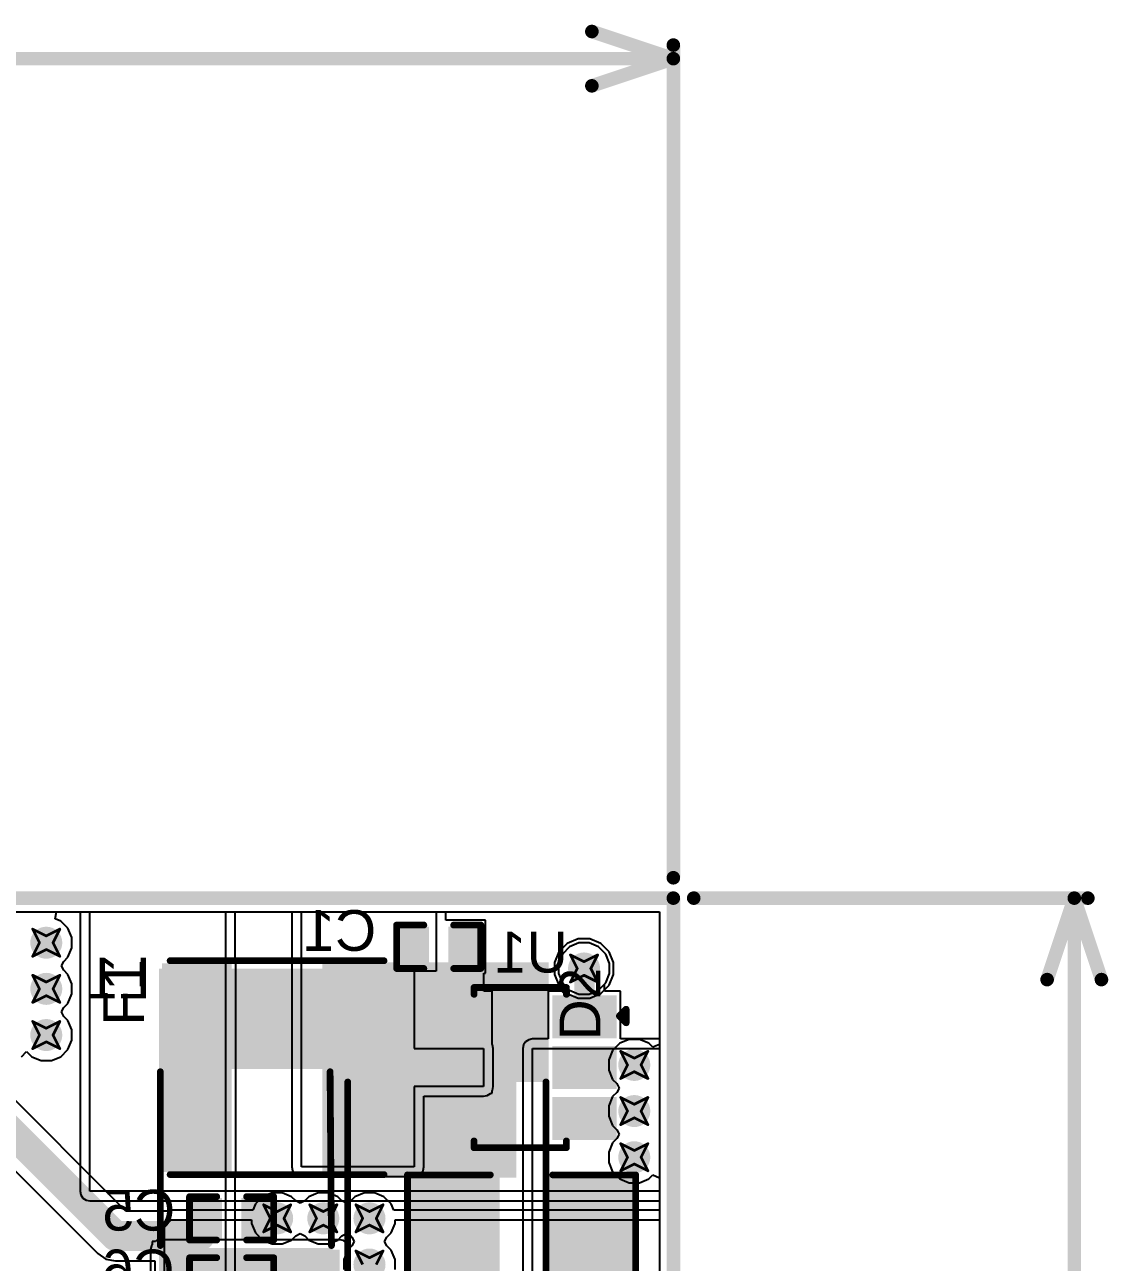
# Model space of a CAD drawing. Header units: inches. Extents: x -6 to 430, y 0 to 90.
# Drawn here: x 32.87 to 53.13, y 43.19 to 66.34 of the extents above; entities that cross this region are included whole.
import ezdxf

# ---------------------------------------------------------------- set-up
doc = ezdxf.new("R2010")
doc.units = ezdxf.units.IN
for name, color, linetype in [('Board_Outline', 56, 'Continuous'), ('Bottom Layer', 5, 'Continuous'), ('Bottom Overlay', 54, 'Continuous'), ('Bottom Paste', 16, 'Continuous'), ('Bottom Solder', 6, 'Continuous'), ('Drill Drawing', 1, 'Continuous'), ('Layer 1', 16, 'Continuous'), ('Layer 2', 76, 'Continuous'), ('Mechanical 1', 6, 'Continuous'), ('Top Layer', 1, 'Continuous'), ('Top Overlay', 2, 'Continuous'), ('Top Paste', 8, 'Continuous'), ('Top Solder', 216, 'Continuous'), ('Via Holes', 16, 'Continuous')]:
    doc.layers.add(name, color=color, linetype=linetype)
doc.styles.add('Arial', font='', dxfattribs={"height": 0.2})
doc.styles.get('Arial').set_extended_font_data('Arial')

msp = doc.modelspace()

# ---------------------------------------------------------------- hatches: boundary and pattern name
at = {"layer": 'Bottom Layer'}
h = msp.add_hatch(color=5, dxfattribs=at)
edge = h.paths.add_edge_path()
edge.add_arc((33.271, 49.166), 0.3, 0, 360)
for points in [[(40.37, 49.408), (40.37, 48.773), (39.913, 48.773), (39.913, 49.408)], [(41.31, 49.408), (41.31, 48.773), (40.853, 48.773), (40.853, 49.408)], [(36.637, 44.979), (35.537, 44.979), (35.537, 48.679), (36.637, 48.679)], [(39.637, 44.979), (38.537, 44.979), (38.537, 48.679), (39.637, 48.679)], [(41.435, 47.479), (40.435, 47.479), (40.435, 48.079), (41.435, 48.079)], [(43.835, 47.479), (42.835, 47.479), (42.835, 48.079), (43.835, 48.079)], [(41.435, 46.529), (40.435, 46.529), (40.435, 47.129), (41.435, 47.129)], [(43.835, 46.529), (42.835, 46.529), (42.835, 47.129), (43.835, 47.129)], [(41.435, 45.579), (40.435, 45.579), (40.435, 46.179), (41.435, 46.179)], [(43.835, 45.579), (42.835, 45.579), (42.835, 46.179), (43.835, 46.179)], [(40.129, 44.721), (41.653, 44.721), (41.653, 41.927), (40.129, 41.927)], [(42.669, 44.721), (44.193, 44.721), (44.193, 41.927), (42.669, 41.927)], [(36.039, 43.693), (36.039, 44.328), (36.497, 44.328), (36.497, 43.693)], [(36.979, 43.693), (36.979, 44.328), (37.436, 44.328), (37.436, 43.693)]]:
    msp.add_hatch(color=5, dxfattribs=at).paths.add_polyline_path(points)
h = msp.add_hatch(color=5, dxfattribs=at)
edge = h.paths.add_edge_path()
edge.add_arc((43.329, 48.684), 0.3, 0, 360)
h = msp.add_hatch(color=5, dxfattribs=at)
edge = h.paths.add_edge_path()
edge.add_arc((33.271, 48.303), 0.3, 0, 360)
h = msp.add_hatch(color=5, dxfattribs=at)
edge = h.paths.add_edge_path()
edge.add_arc((33.271, 47.439), 0.3, 0, 360)
h = msp.add_hatch(color=5, dxfattribs=at)
edge = h.paths.add_edge_path()
edge.add_arc((44.269, 46.88), 0.3, 0, 360)
h = msp.add_hatch(color=5, dxfattribs=at)
edge = h.paths.add_edge_path()
edge.add_arc((44.269, 46.017), 0.3, 0, 360)
h = msp.add_hatch(color=5, dxfattribs=at)
edge = h.paths.add_edge_path()
edge.add_arc((44.269, 45.153), 0.3, 0, 360)
h = msp.add_hatch(color=5, dxfattribs=at)
edge = h.paths.add_edge_path()
edge.add_arc((37.589, 44.01), 0.3, 0, 360)
h = msp.add_hatch(color=5, dxfattribs=at)
edge = h.paths.add_edge_path()
edge.add_arc((38.452, 44.01), 0.3, 0, 360)
h = msp.add_hatch(color=5, dxfattribs=at)
edge = h.paths.add_edge_path()
edge.add_arc((39.316, 44.01), 0.3, 0, 360)
h = msp.add_hatch(color=5, dxfattribs=at)
edge = h.paths.add_edge_path()
edge.add_arc((39.316, 43.146), 0.3, 0, 360)
at = {"layer": 'Bottom Paste'}
for points in [[(40.37, 49.408), (40.37, 48.773), (39.913, 48.773), (39.913, 49.408)], [(41.31, 49.408), (41.31, 48.773), (40.853, 48.773), (40.853, 49.408)], [(36.637, 44.979), (35.537, 44.979), (35.537, 48.679), (36.637, 48.679)], [(39.637, 44.979), (38.537, 44.979), (38.537, 48.679), (39.637, 48.679)], [(41.435, 47.479), (40.435, 47.479), (40.435, 48.079), (41.435, 48.079)], [(43.835, 47.479), (42.835, 47.479), (42.835, 48.079), (43.835, 48.079)], [(41.435, 46.529), (40.435, 46.529), (40.435, 47.129), (41.435, 47.129)], [(43.835, 46.529), (42.835, 46.529), (42.835, 47.129), (43.835, 47.129)], [(41.435, 45.579), (40.435, 45.579), (40.435, 46.179), (41.435, 46.179)], [(43.835, 45.579), (42.835, 45.579), (42.835, 46.179), (43.835, 46.179)], [(40.129, 44.721), (41.653, 44.721), (41.653, 41.927), (40.129, 41.927)], [(42.669, 44.721), (44.193, 44.721), (44.193, 41.927), (42.669, 41.927)], [(36.039, 43.693), (36.039, 44.328), (36.497, 44.328), (36.497, 43.693)], [(36.979, 43.693), (36.979, 44.328), (37.436, 44.328), (37.436, 43.693)]]:
    msp.add_hatch(color=16, dxfattribs=at).paths.add_polyline_path(points)
at = {"layer": 'Bottom Solder'}
for points in [[(40.43, 49.468), (40.43, 48.713), (39.853, 48.713), (39.853, 49.468)], [(41.37, 49.468), (41.37, 48.713), (40.793, 48.713), (40.793, 49.468)], [(36.739, 44.878), (35.436, 44.878), (35.436, 48.781), (36.739, 48.781)], [(39.739, 44.878), (38.436, 44.878), (38.436, 48.781), (39.739, 48.781)], [(41.537, 47.378), (40.334, 47.378), (40.334, 48.181), (41.537, 48.181)], [(43.937, 47.378), (42.734, 47.378), (42.734, 48.181), (43.937, 48.181)], [(41.537, 46.428), (40.334, 46.428), (40.334, 47.231), (41.537, 47.231)], [(43.937, 46.428), (42.734, 46.428), (42.734, 47.231), (43.937, 47.231)], [(41.537, 45.478), (40.334, 45.478), (40.334, 46.281), (41.537, 46.281)], [(43.937, 45.478), (42.734, 45.478), (42.734, 46.281), (43.937, 46.281)], [(40.027, 44.823), (41.754, 44.823), (41.754, 41.826), (40.027, 41.826)], [(42.567, 44.823), (44.294, 44.823), (44.294, 41.826), (42.567, 41.826)], [(35.979, 43.633), (35.979, 44.388), (36.557, 44.388), (36.557, 43.633)], [(36.919, 43.633), (36.919, 44.388), (37.496, 44.388), (37.496, 43.633)], [(35.979, 42.49), (35.979, 43.245), (36.557, 43.245), (36.557, 42.49)], [(36.919, 42.49), (36.919, 43.245), (37.496, 43.245), (37.496, 42.49)]]:
    msp.add_hatch(color=6, dxfattribs=at).paths.add_polyline_path(points)
at = {"layer": 'Layer 1'}
h = msp.add_hatch(color=16, dxfattribs=at)
edge = h.paths.add_edge_path()
edge.add_arc((33.271, 49.166), 0.3, 0, 360)
h = msp.add_hatch(color=16, dxfattribs=at)
edge = h.paths.add_edge_path()
edge.add_arc((43.329, 48.684), 0.3, 0, 360)
h = msp.add_hatch(color=16, dxfattribs=at)
edge = h.paths.add_edge_path()
edge.add_arc((33.271, 48.303), 0.3, 0, 360)
h = msp.add_hatch(color=16, dxfattribs=at)
edge = h.paths.add_edge_path()
edge.add_arc((33.271, 47.439), 0.3, 0, 360)
h = msp.add_hatch(color=16, dxfattribs=at)
edge = h.paths.add_edge_path()
edge.add_arc((44.269, 46.88), 0.3, 0, 360)
h = msp.add_hatch(color=16, dxfattribs=at)
edge = h.paths.add_edge_path()
edge.add_arc((44.269, 46.017), 0.3, 0, 360)
h = msp.add_hatch(color=16, dxfattribs=at)
edge = h.paths.add_edge_path()
edge.add_arc((44.269, 45.153), 0.3, 0, 360)
h = msp.add_hatch(color=16, dxfattribs=at)
edge = h.paths.add_edge_path()
edge.add_arc((37.589, 44.01), 0.3, 0, 360)
h = msp.add_hatch(color=16, dxfattribs=at)
edge = h.paths.add_edge_path()
edge.add_arc((38.452, 44.01), 0.3, 0, 360)
h = msp.add_hatch(color=16, dxfattribs=at)
edge = h.paths.add_edge_path()
edge.add_arc((39.316, 44.01), 0.3, 0, 360)
h = msp.add_hatch(color=16, dxfattribs=at)
edge = h.paths.add_edge_path()
edge.add_arc((39.316, 43.146), 0.3, 0, 360)
at = {"layer": 'Layer 2'}
h = msp.add_hatch(color=76, dxfattribs=at)
edge = h.paths.add_edge_path()
edge.add_arc((33.271, 49.166), 0.3, 0, 360)
h = msp.add_hatch(color=76, dxfattribs=at)
edge = h.paths.add_edge_path()
edge.add_arc((43.329, 48.684), 0.3, 0, 360)
h = msp.add_hatch(color=76, dxfattribs=at)
edge = h.paths.add_edge_path()
edge.add_arc((33.271, 48.303), 0.3, 0, 360)
h = msp.add_hatch(color=76, dxfattribs=at)
edge = h.paths.add_edge_path()
edge.add_arc((33.271, 47.439), 0.3, 0, 360)
h = msp.add_hatch(color=76, dxfattribs=at)
edge = h.paths.add_edge_path()
edge.add_arc((44.269, 46.88), 0.3, 0, 360)
h = msp.add_hatch(color=76, dxfattribs=at)
edge = h.paths.add_edge_path()
edge.add_arc((44.269, 46.017), 0.3, 0, 360)
h = msp.add_hatch(color=76, dxfattribs=at)
edge = h.paths.add_edge_path()
edge.add_arc((44.269, 45.153), 0.3, 0, 360)
h = msp.add_hatch(color=76, dxfattribs=at)
edge = h.paths.add_edge_path()
edge.add_arc((37.589, 44.01), 0.3, 0, 360)
h = msp.add_hatch(color=76, dxfattribs=at)
edge = h.paths.add_edge_path()
edge.add_arc((38.452, 44.01), 0.3, 0, 360)
h = msp.add_hatch(color=76, dxfattribs=at)
edge = h.paths.add_edge_path()
edge.add_arc((39.316, 44.01), 0.3, 0, 360)
h = msp.add_hatch(color=76, dxfattribs=at)
edge = h.paths.add_edge_path()
edge.add_arc((39.316, 43.146), 0.3, 0, 360)
at = {"layer": 'Top Layer'}
h = msp.add_hatch(color=1, dxfattribs=at)
edge = h.paths.add_edge_path()
edge.add_arc((33.271, 49.166), 0.3, 0, 360)
h = msp.add_hatch(color=1, dxfattribs=at)
edge = h.paths.add_edge_path()
edge.add_arc((43.329, 48.684), 0.3, 0, 360)
for points in [[(38.58, 48.633), (38.58, 46.853), (35.43, 46.853), (35.43, 48.633)], [(41.964, 44.871), (39.564, 44.871), (39.564, 47.671), (41.964, 47.671)], [(35.404, 37.177), (38.757, 37.177), (38.757, 43.426), (35.404, 43.426)], [(38.58, 43.403), (38.58, 41.623), (35.43, 41.623), (35.43, 43.403)]]:
    msp.add_hatch(color=1, dxfattribs=at).paths.add_polyline_path(points)
h = msp.add_hatch(color=1, dxfattribs=at)
edge = h.paths.add_edge_path()
edge.add_arc((33.271, 48.303), 0.3, 0, 360)
h = msp.add_hatch(color=1, dxfattribs=at)
edge = h.paths.add_edge_path()
edge.add_arc((33.271, 47.439), 0.3, 0, 360)
h = msp.add_hatch(color=1, dxfattribs=at)
edge = h.paths.add_edge_path()
edge.add_arc((44.269, 46.88), 0.3, 0, 360)
h = msp.add_hatch(color=1, dxfattribs=at)
edge = h.paths.add_edge_path()
edge.add_arc((44.269, 46.017), 0.3, 0, 360)
h = msp.add_hatch(color=1, dxfattribs=at)
edge = h.paths.add_edge_path()
edge.add_arc((44.269, 45.153), 0.3, 0, 360)
h = msp.add_hatch(color=1, dxfattribs=at)
edge = h.paths.add_edge_path()
edge.add_arc((37.589, 44.01), 0.3, 0, 360)
h = msp.add_hatch(color=1, dxfattribs=at)
edge = h.paths.add_edge_path()
edge.add_arc((38.452, 44.01), 0.3, 0, 360)
h = msp.add_hatch(color=1, dxfattribs=at)
edge = h.paths.add_edge_path()
edge.add_arc((39.316, 44.01), 0.3, 0, 360)
h = msp.add_hatch(color=1, dxfattribs=at)
edge = h.paths.add_edge_path()
edge.add_arc((39.316, 43.146), 0.3, 0, 360)
at = {"layer": 'Top Overlay'}
for points in [[(39.519, 46.561), (39.519, 48.797), (38.859, 48.797), (38.859, 46.561)], [(42.415, 47.704), (42.415, 48.797), (39.418, 48.797), (39.418, 47.704)], [(42.669, 46.561), (42.669, 48.797), (42.008, 48.797), (42.008, 46.561)]]:
    msp.add_hatch(color=2, dxfattribs=at).paths.add_polyline_path(points)
at = {"layer": 'Top Paste'}
for points in [[(38.58, 48.633), (38.58, 46.853), (35.43, 46.853), (35.43, 48.633)], [(41.964, 44.871), (39.564, 44.871), (39.564, 47.671), (41.964, 47.671)], [(38.58, 43.403), (38.58, 41.623), (35.43, 41.623), (35.43, 43.403)]]:
    msp.add_hatch(color=8, dxfattribs=at).paths.add_polyline_path(points)
at = {"layer": 'Top Solder'}
for points in [[(38.63, 48.683), (38.63, 46.803), (35.38, 46.803), (35.38, 48.683)], [(42.065, 44.769), (39.462, 44.769), (39.462, 47.772), (42.065, 47.772)], [(38.63, 43.453), (38.63, 41.573), (35.38, 41.573), (35.38, 43.453)]]:
    msp.add_hatch(color=216, dxfattribs=at).paths.add_polyline_path(points)
at = {"layer": 'Via Holes'}
h = msp.add_hatch(color=7, dxfattribs=at)
edge = h.paths.add_edge_path()
edge.add_arc((33.271, 49.166), 0.15, 0, 360)
h = msp.add_hatch(color=7, dxfattribs=at)
edge = h.paths.add_edge_path()
edge.add_arc((43.329, 48.684), 0.15, 0, 360)
h = msp.add_hatch(color=7, dxfattribs=at)
edge = h.paths.add_edge_path()
edge.add_arc((33.271, 48.303), 0.15, 0, 360)
h = msp.add_hatch(color=7, dxfattribs=at)
edge = h.paths.add_edge_path()
edge.add_arc((33.271, 47.439), 0.15, 0, 360)
h = msp.add_hatch(color=7, dxfattribs=at)
edge = h.paths.add_edge_path()
edge.add_arc((44.269, 46.88), 0.15, 0, 360)
h = msp.add_hatch(color=7, dxfattribs=at)
edge = h.paths.add_edge_path()
edge.add_arc((44.269, 46.017), 0.15, 0, 360)
h = msp.add_hatch(color=7, dxfattribs=at)
edge = h.paths.add_edge_path()
edge.add_arc((44.269, 45.153), 0.15, 0, 360)
h = msp.add_hatch(color=7, dxfattribs=at)
edge = h.paths.add_edge_path()
edge.add_arc((37.589, 44.01), 0.15, 0, 360)
h = msp.add_hatch(color=7, dxfattribs=at)
edge = h.paths.add_edge_path()
edge.add_arc((38.452, 44.01), 0.15, 0, 360)
h = msp.add_hatch(color=7, dxfattribs=at)
edge = h.paths.add_edge_path()
edge.add_arc((39.316, 44.01), 0.15, 0, 360)
h = msp.add_hatch(color=7, dxfattribs=at)
edge = h.paths.add_edge_path()
edge.add_arc((39.316, 43.146), 0.15, 0, 360)

# ---------------------------------------------------------------- linework, layer by layer
at = {"layer": 'Board_Outline', "const_width": 0.254}
for points in [[(0, 50), (45, 50)], [(45, 0), (45, 50)]]:
    msp.add_lwpolyline(points, dxfattribs=at)
at = {"layer": 'Board_Outline', "const_width": 0.127}
msp.add_lwpolyline([(44.936, 50, 1), (45.063, 50, 1)], format="xyb", close=True, dxfattribs=at)
msp.add_lwpolyline([(44.936, 50, 1), (45.063, 50, 1)], format="xyb", close=True, dxfattribs=at)
at = {"layer": 'Bottom Layer'}
for p, q in [((31.975, 49.741), (36.624, 49.741)), ((36.624, 49.741), (36.624, 42.257)), ((36.805, 48.857), (36.805, 49.741)), ((36.805, 49.741), (37.865, 49.741)), ((37.865, 49.741), (37.865, 44.975)), ((38.046, 44.975), (38.046, 49.741)), ((38.046, 49.741), (40.561, 49.741)), ((40.561, 49.741), (40.561, 48.633)), ((40.742, 49.585), (40.742, 49.741)), ((40.742, 49.741), (44.741, 49.741)), ((41.488, 49.585), (40.742, 49.585)), ((41.488, 48.595), (41.488, 49.585)), ((44.741, 49.741), (44.741, 47.366)), ((43.059, 49.089), (42.924, 48.954)), ((43.234, 49.161), (43.059, 49.089)), ((43.424, 49.161), (43.234, 49.161)), ((43.6, 49.089), (43.424, 49.161)), ((43.734, 48.954), (43.6, 49.089)), ((36.815, 48.857), (36.805, 48.857)), ((36.815, 44.802), (36.815, 48.857)), ((42.924, 48.954), (42.851, 48.779)), ((43.807, 48.779), (43.734, 48.954)), ((40.561, 48.633), (40.154, 48.633)), ((40.154, 48.633), (40.154, 47.185)), ((42.851, 48.779), (42.851, 48.589)), ((43.807, 48.589), (43.807, 48.779)), ((41.457, 48.257), (41.457, 48.595)), ((41.457, 48.595), (41.488, 48.595)), ((42.851, 48.589), (42.924, 48.413)), ((42.924, 48.413), (42.953, 48.384)), ((42.953, 48.384), (42.943, 48.257)), ((43.711, 48.39), (43.734, 48.413)), ((43.711, 48.257), (43.711, 48.39)), ((43.734, 48.413), (43.807, 48.589)), ((41.613, 48.257), (41.457, 48.257)), ((41.613, 47.26), (41.613, 48.257)), ((42.943, 48.257), (42.658, 48.257)), ((42.658, 48.257), (42.658, 47.366)), ((44.013, 48.257), (43.711, 48.257)), ((44.013, 47.366), (44.013, 48.257)), ((41.617, 47.254), (41.613, 47.26)), ((41.631, 47.185), (41.617, 47.254)), ((42.197, 47.254), (42.183, 47.185)), ((42.236, 47.313), (42.197, 47.254)), ((42.295, 47.352), (42.236, 47.313)), ((42.364, 47.366), (42.295, 47.352)), ((42.658, 47.366), (42.364, 47.366)), ((44.741, 47.366), (44.013, 47.366)), ((40.154, 47.185), (41.45, 47.185)), ((41.45, 47.185), (41.45, 46.474)), ((41.631, 46.474), (41.631, 47.185)), ((42.183, 47.185), (42.183, 41.775)), ((42.364, 41.775), (42.364, 47.185)), ((42.364, 47.185), (44.741, 47.185)), ((44.741, 47.185), (44.741, 41.775)), ((41.45, 46.474), (40.154, 46.474)), ((40.154, 46.474), (40.154, 44.975)), ((41.45, 46.293), (41.519, 46.306)), ((41.519, 46.306), (41.578, 46.346)), ((41.578, 46.346), (41.582, 46.352)), ((41.582, 46.352), (41.613, 46.352)), ((41.613, 46.399), (41.617, 46.404)), ((41.613, 46.352), (41.613, 46.399)), ((41.617, 46.404), (41.631, 46.474)), ((40.335, 44.975), (40.335, 46.293)), ((40.335, 46.293), (41.45, 46.293)), ((37.865, 44.975), (37.879, 44.906)), ((40.154, 44.975), (38.046, 44.975)), ((40.322, 44.906), (40.335, 44.975)), ((36.805, 42.439), (36.805, 44.802)), ((36.805, 44.802), (36.815, 44.802)), ((37.879, 44.906), (37.918, 44.847)), ((37.918, 44.847), (37.977, 44.808)), ((37.977, 44.808), (38.046, 44.794)), ((38.046, 44.794), (40.154, 44.794)), ((40.154, 44.794), (40.224, 44.808)), ((40.224, 44.808), (40.282, 44.847)), ((40.282, 44.847), (40.322, 44.906))]:
    msp.add_line(p, q, dxfattribs=at)
at = {"layer": 'Bottom Layer', "const_width": 0.381}
for points in [[(41.081, 47.779), (41.081, 49.09)], [(43.329, 48.684), (43.335, 48.684)], [(43.335, 47.779), (43.335, 48.684)], [(40.935, 47.779), (41.081, 47.779)]]:
    msp.add_lwpolyline(points, dxfattribs=at)
at = {"layer": 'Bottom Layer', "const_width": 0.191}
for points in [[(40.986, 49.09, 1), (41.177, 49.09, 1)], [(43.234, 48.684, 1), (43.424, 48.684, 1)], [(43.24, 48.684, 1), (43.431, 48.684, 1)], [(43.24, 48.684, 1), (43.431, 48.684, 1)], [(40.84, 47.779, 1), (41.031, 47.779, 1)], [(40.986, 47.779, 1), (41.177, 47.779, 1)], [(40.986, 47.779, 1), (41.177, 47.779, 1)], [(43.24, 47.779, 1), (43.431, 47.779, 1)]]:
    msp.add_lwpolyline(points, format="xyb", close=True, dxfattribs=at)
at = {"layer": 'Bottom Overlay', "const_width": 0.127}
for points in [[(39.824, 49.496), (40.332, 49.496)], [(39.824, 48.684), (39.824, 49.496)], [(40.891, 49.496), (41.399, 49.496)], [(41.399, 48.684), (41.399, 49.496)], [(35.587, 48.829), (37.587, 48.829)], [(37.587, 48.829), (39.587, 48.829)], [(39.824, 48.684), (40.332, 48.684)], [(40.891, 48.684), (41.399, 48.684)], [(41.272, 48.328), (42.999, 48.328)], [(41.272, 48.201), (41.272, 48.328)], [(42.999, 48.201), (42.999, 48.328)], [(43.99, 47.795), (44.117, 47.922)], [(44.117, 47.668), (44.117, 47.922)], [(43.99, 47.795), (44.117, 47.668)], [(41.272, 45.331), (41.272, 45.458)], [(41.272, 45.331), (42.999, 45.331)], [(42.999, 45.331), (42.999, 45.458)], [(35.587, 44.829), (37.587, 44.829)], [(37.587, 44.829), (39.587, 44.829)], [(40.027, 41.826), (40.027, 44.823)], [(40.027, 44.823), (41.577, 44.823)], [(42.745, 44.823), (44.294, 44.823)], [(44.294, 41.826), (44.294, 44.823)], [(35.95, 44.416), (36.458, 44.416)], [(35.95, 43.604), (35.95, 44.416)], [(37.017, 44.416), (37.525, 44.416)], [(37.525, 43.604), (37.525, 44.416)], [(35.95, 43.604), (36.458, 43.604)], [(37.017, 43.604), (37.525, 43.604)], [(35.95, 43.273), (36.458, 43.273)], [(35.95, 42.461), (35.95, 43.273)], [(37.017, 43.273), (37.525, 43.273)], [(37.525, 42.461), (37.525, 43.273)]]:
    msp.add_lwpolyline(points, dxfattribs=at)
at = {"layer": 'Bottom Overlay', "const_width": 0.0635}
for points in [[(39.792, 49.496, 1), (39.856, 49.496, 1)], [(39.792, 49.496, 1), (39.856, 49.496, 1)], [(40.3, 49.496, 1), (40.364, 49.496, 1)], [(40.859, 49.496, 1), (40.923, 49.496, 1)], [(41.367, 49.496, 1), (41.431, 49.496, 1)], [(41.367, 49.496, 1), (41.431, 49.496, 1)], [(35.556, 48.829, 1), (35.619, 48.829, 1)], [(37.556, 48.829, 1), (37.619, 48.829, 1)], [(37.556, 48.829, 1), (37.619, 48.829, 1)], [(39.556, 48.829, 1), (39.619, 48.829, 1)], [(39.792, 48.684, 1), (39.856, 48.684, 1)], [(39.792, 48.684, 1), (39.856, 48.684, 1)], [(40.3, 48.684, 1), (40.364, 48.684, 1)], [(40.859, 48.684, 1), (40.923, 48.684, 1)], [(41.367, 48.684, 1), (41.431, 48.684, 1)], [(41.367, 48.684, 1), (41.431, 48.684, 1)], [(41.24, 48.328, 1), (41.304, 48.328, 1)], [(41.24, 48.328, 1), (41.304, 48.328, 1)], [(42.967, 48.328, 1), (43.031, 48.328, 1)], [(42.967, 48.328, 1), (43.031, 48.328, 1)], [(41.24, 48.201, 1), (41.304, 48.201, 1)], [(42.967, 48.201, 1), (43.031, 48.201, 1)], [(44.085, 47.922, 1), (44.148, 47.922, 1)], [(44.085, 47.922, 1), (44.148, 47.922, 1)], [(43.958, 47.795, 1), (44.021, 47.795, 1)], [(43.958, 47.795, 1), (44.021, 47.795, 1)], [(44.085, 47.668, 1), (44.148, 47.668, 1)], [(44.085, 47.668, 1), (44.148, 47.668, 1)], [(41.24, 45.458, 1), (41.304, 45.458, 1)], [(41.24, 45.331, 1), (41.304, 45.331, 1)], [(41.24, 45.331, 1), (41.304, 45.331, 1)], [(42.967, 45.458, 1), (43.031, 45.458, 1)], [(42.967, 45.331, 1), (43.031, 45.331, 1)], [(42.967, 45.331, 1), (43.031, 45.331, 1)], [(35.556, 44.829, 1), (35.619, 44.829, 1)], [(37.556, 44.829, 1), (37.619, 44.829, 1)], [(37.556, 44.829, 1), (37.619, 44.829, 1)], [(39.556, 44.829, 1), (39.619, 44.829, 1)], [(39.995, 44.823, 1), (40.059, 44.823, 1)], [(39.995, 44.823, 1), (40.059, 44.823, 1)], [(41.545, 44.823, 1), (41.608, 44.823, 1)], [(42.713, 44.823, 1), (42.777, 44.823, 1)], [(44.263, 44.823, 1), (44.326, 44.823, 1)], [(44.263, 44.823, 1), (44.326, 44.823, 1)], [(35.919, 44.416, 1), (35.982, 44.416, 1)], [(35.919, 44.416, 1), (35.982, 44.416, 1)], [(36.427, 44.416, 1), (36.49, 44.416, 1)], [(36.986, 44.416, 1), (37.049, 44.416, 1)], [(37.494, 44.416, 1), (37.557, 44.416, 1)], [(37.494, 44.416, 1), (37.557, 44.416, 1)], [(35.919, 43.604, 1), (35.982, 43.604, 1)], [(35.919, 43.604, 1), (35.982, 43.604, 1)], [(36.427, 43.604, 1), (36.49, 43.604, 1)], [(36.986, 43.604, 1), (37.049, 43.604, 1)], [(37.494, 43.604, 1), (37.557, 43.604, 1)], [(37.494, 43.604, 1), (37.557, 43.604, 1)], [(35.919, 43.273, 1), (35.982, 43.273, 1)], [(35.919, 43.273, 1), (35.982, 43.273, 1)], [(36.427, 43.273, 1), (36.49, 43.273, 1)], [(36.986, 43.273, 1), (37.049, 43.273, 1)], [(37.494, 43.273, 1), (37.557, 43.273, 1)], [(37.494, 43.273, 1), (37.557, 43.273, 1)]]:
    msp.add_lwpolyline(points, format="xyb", close=True, dxfattribs=at)
at = {"layer": 'Drill Drawing', "const_width": 0.0508}
for points in [[(33.017, 49.42), (33.271, 49.293)], [(33.017, 49.42), (33.144, 49.166)], [(33.271, 49.293), (33.525, 49.42)], [(33.398, 49.166), (33.525, 49.42)], [(33.017, 48.912), (33.144, 49.166)], [(33.398, 49.166), (33.525, 48.912)], [(33.017, 48.912), (33.271, 49.039)], [(33.271, 49.039), (33.525, 48.912)], [(43.075, 48.938), (43.329, 48.811)], [(43.075, 48.938), (43.202, 48.684)], [(43.329, 48.811), (43.583, 48.938)], [(43.456, 48.684), (43.583, 48.938)], [(43.075, 48.43), (43.202, 48.684)], [(43.456, 48.684), (43.583, 48.43)], [(33.017, 48.557), (33.271, 48.43)], [(33.017, 48.557), (33.144, 48.303)], [(33.271, 48.43), (33.525, 48.557)], [(33.398, 48.303), (33.525, 48.557)], [(43.075, 48.43), (43.329, 48.557)], [(43.329, 48.557), (43.583, 48.43)], [(33.017, 48.049), (33.144, 48.303)], [(33.017, 48.049), (33.271, 48.176)], [(33.271, 48.176), (33.525, 48.049)], [(33.398, 48.303), (33.525, 48.049)], [(33.017, 47.693), (33.271, 47.566)], [(33.017, 47.693), (33.144, 47.439)], [(33.271, 47.566), (33.525, 47.693)], [(33.398, 47.439), (33.525, 47.693)], [(33.017, 47.185), (33.144, 47.439)], [(33.398, 47.439), (33.525, 47.185)], [(33.017, 47.185), (33.271, 47.312)], [(33.271, 47.312), (33.525, 47.185)], [(44.015, 47.134), (44.269, 47.007)], [(44.015, 47.134), (44.142, 46.88)], [(44.269, 47.007), (44.523, 47.134)], [(44.396, 46.88), (44.523, 47.134)], [(44.015, 46.626), (44.142, 46.88)], [(44.015, 46.626), (44.269, 46.753)], [(44.269, 46.753), (44.523, 46.626)], [(44.396, 46.88), (44.523, 46.626)], [(44.015, 46.271), (44.269, 46.144)], [(44.015, 46.271), (44.142, 46.017)], [(44.269, 46.144), (44.523, 46.271)], [(44.396, 46.017), (44.523, 46.271)], [(44.015, 45.763), (44.142, 46.017)], [(44.015, 45.763), (44.269, 45.89)], [(44.269, 45.89), (44.523, 45.763)], [(44.396, 46.017), (44.523, 45.763)], [(44.015, 45.407), (44.269, 45.28)], [(44.015, 45.407), (44.142, 45.153)], [(44.269, 45.28), (44.523, 45.407)], [(44.396, 45.153), (44.523, 45.407)], [(44.015, 44.899), (44.142, 45.153)], [(44.396, 45.153), (44.523, 44.899)], [(44.015, 44.899), (44.269, 45.026)], [(44.269, 45.026), (44.523, 44.899)], [(37.335, 44.264), (37.589, 44.137)], [(37.335, 44.264), (37.462, 44.01)], [(37.589, 44.137), (37.843, 44.264)], [(37.716, 44.01), (37.843, 44.264)], [(38.198, 44.264), (38.452, 44.137)], [(38.198, 44.264), (38.325, 44.01)], [(38.452, 44.137), (38.706, 44.264)], [(38.579, 44.01), (38.706, 44.264)], [(39.062, 44.264), (39.316, 44.137)], [(39.062, 44.264), (39.189, 44.01)], [(39.316, 44.137), (39.57, 44.264)], [(39.443, 44.01), (39.57, 44.264)], [(37.335, 43.756), (37.462, 44.01)], [(37.716, 44.01), (37.843, 43.756)], [(38.198, 43.756), (38.325, 44.01)], [(38.579, 44.01), (38.706, 43.756)], [(39.062, 43.756), (39.189, 44.01)], [(39.443, 44.01), (39.57, 43.756)], [(37.335, 43.756), (37.589, 43.883)], [(37.589, 43.883), (37.843, 43.756)], [(38.198, 43.756), (38.452, 43.883)], [(38.452, 43.883), (38.706, 43.756)], [(39.062, 43.756), (39.316, 43.883)], [(39.316, 43.883), (39.57, 43.756)], [(39.062, 43.4), (39.316, 43.273)], [(39.062, 43.4), (39.189, 43.146)], [(39.316, 43.273), (39.57, 43.4)], [(39.443, 43.146), (39.57, 43.4)]]:
    msp.add_lwpolyline(points, dxfattribs=at)
at = {"layer": 'Drill Drawing', "const_width": 0.0254}
for points in [[(33.004, 49.42, 1), (33.029, 49.42, 1)], [(33.004, 49.42, 1), (33.029, 49.42, 1)], [(33.258, 49.293, 1), (33.283, 49.293, 1)], [(33.258, 49.293, 1), (33.283, 49.293, 1)], [(33.512, 49.42, 1), (33.537, 49.42, 1)], [(33.512, 49.42, 1), (33.537, 49.42, 1)], [(33.131, 49.166, 1), (33.156, 49.166, 1)], [(33.131, 49.166, 1), (33.156, 49.166, 1)], [(33.385, 49.166, 1), (33.41, 49.166, 1)], [(33.385, 49.166, 1), (33.41, 49.166, 1)], [(33.004, 48.912, 1), (33.029, 48.912, 1)], [(33.004, 48.912, 1), (33.029, 48.912, 1)], [(33.258, 49.039, 1), (33.283, 49.039, 1)], [(33.258, 49.039, 1), (33.283, 49.039, 1)], [(33.512, 48.912, 1), (33.537, 48.912, 1)], [(33.512, 48.912, 1), (33.537, 48.912, 1)], [(43.062, 48.938, 1), (43.088, 48.938, 1)], [(43.062, 48.938, 1), (43.088, 48.938, 1)], [(43.57, 48.938, 1), (43.596, 48.938, 1)], [(43.57, 48.938, 1), (43.596, 48.938, 1)], [(43.189, 48.684, 1), (43.215, 48.684, 1)], [(43.189, 48.684, 1), (43.215, 48.684, 1)], [(43.316, 48.811, 1), (43.342, 48.811, 1)], [(43.316, 48.811, 1), (43.342, 48.811, 1)], [(43.443, 48.684, 1), (43.469, 48.684, 1)], [(43.443, 48.684, 1), (43.469, 48.684, 1)], [(33.004, 48.557, 1), (33.029, 48.557, 1)], [(33.004, 48.557, 1), (33.029, 48.557, 1)], [(33.258, 48.43, 1), (33.283, 48.43, 1)], [(33.258, 48.43, 1), (33.283, 48.43, 1)], [(33.512, 48.557, 1), (33.537, 48.557, 1)], [(33.512, 48.557, 1), (33.537, 48.557, 1)], [(43.062, 48.43, 1), (43.088, 48.43, 1)], [(43.062, 48.43, 1), (43.088, 48.43, 1)], [(43.316, 48.557, 1), (43.342, 48.557, 1)], [(43.316, 48.557, 1), (43.342, 48.557, 1)], [(43.57, 48.43, 1), (43.596, 48.43, 1)], [(43.57, 48.43, 1), (43.596, 48.43, 1)], [(33.131, 48.303, 1), (33.156, 48.303, 1)], [(33.131, 48.303, 1), (33.156, 48.303, 1)], [(33.258, 48.176, 1), (33.283, 48.176, 1)], [(33.258, 48.176, 1), (33.283, 48.176, 1)], [(33.385, 48.303, 1), (33.41, 48.303, 1)], [(33.385, 48.303, 1), (33.41, 48.303, 1)], [(33.004, 48.049, 1), (33.029, 48.049, 1)], [(33.004, 48.049, 1), (33.029, 48.049, 1)], [(33.512, 48.049, 1), (33.537, 48.049, 1)], [(33.512, 48.049, 1), (33.537, 48.049, 1)], [(33.004, 47.693, 1), (33.029, 47.693, 1)], [(33.004, 47.693, 1), (33.029, 47.693, 1)], [(33.512, 47.693, 1), (33.537, 47.693, 1)], [(33.512, 47.693, 1), (33.537, 47.693, 1)], [(33.131, 47.439, 1), (33.156, 47.439, 1)], [(33.131, 47.439, 1), (33.156, 47.439, 1)], [(33.258, 47.566, 1), (33.283, 47.566, 1)], [(33.258, 47.566, 1), (33.283, 47.566, 1)], [(33.385, 47.439, 1), (33.41, 47.439, 1)], [(33.385, 47.439, 1), (33.41, 47.439, 1)], [(33.258, 47.312, 1), (33.283, 47.312, 1)], [(33.258, 47.312, 1), (33.283, 47.312, 1)], [(33.004, 47.185, 1), (33.029, 47.185, 1)], [(33.004, 47.185, 1), (33.029, 47.185, 1)], [(33.512, 47.185, 1), (33.537, 47.185, 1)], [(33.512, 47.185, 1), (33.537, 47.185, 1)], [(44.002, 47.134, 1), (44.028, 47.134, 1)], [(44.002, 47.134, 1), (44.028, 47.134, 1)], [(44.256, 47.007, 1), (44.282, 47.007, 1)], [(44.256, 47.007, 1), (44.282, 47.007, 1)], [(44.51, 47.134, 1), (44.536, 47.134, 1)], [(44.51, 47.134, 1), (44.536, 47.134, 1)], [(44.129, 46.88, 1), (44.155, 46.88, 1)], [(44.129, 46.88, 1), (44.155, 46.88, 1)], [(44.256, 46.753, 1), (44.282, 46.753, 1)], [(44.256, 46.753, 1), (44.282, 46.753, 1)], [(44.383, 46.88, 1), (44.409, 46.88, 1)], [(44.383, 46.88, 1), (44.409, 46.88, 1)], [(44.002, 46.626, 1), (44.028, 46.626, 1)], [(44.002, 46.626, 1), (44.028, 46.626, 1)], [(44.51, 46.626, 1), (44.536, 46.626, 1)], [(44.51, 46.626, 1), (44.536, 46.626, 1)], [(44.002, 46.271, 1), (44.028, 46.271, 1)], [(44.002, 46.271, 1), (44.028, 46.271, 1)], [(44.51, 46.271, 1), (44.536, 46.271, 1)], [(44.51, 46.271, 1), (44.536, 46.271, 1)], [(44.256, 46.144, 1), (44.282, 46.144, 1)], [(44.256, 46.144, 1), (44.282, 46.144, 1)], [(44.129, 46.017, 1), (44.155, 46.017, 1)], [(44.129, 46.017, 1), (44.155, 46.017, 1)], [(44.256, 45.89, 1), (44.282, 45.89, 1)], [(44.256, 45.89, 1), (44.282, 45.89, 1)], [(44.383, 46.017, 1), (44.409, 46.017, 1)], [(44.383, 46.017, 1), (44.409, 46.017, 1)], [(44.002, 45.763, 1), (44.028, 45.763, 1)], [(44.002, 45.763, 1), (44.028, 45.763, 1)], [(44.51, 45.763, 1), (44.536, 45.763, 1)], [(44.51, 45.763, 1), (44.536, 45.763, 1)], [(44.002, 45.407, 1), (44.028, 45.407, 1)], [(44.002, 45.407, 1), (44.028, 45.407, 1)], [(44.51, 45.407, 1), (44.536, 45.407, 1)], [(44.51, 45.407, 1), (44.536, 45.407, 1)], [(44.129, 45.153, 1), (44.155, 45.153, 1)], [(44.129, 45.153, 1), (44.155, 45.153, 1)], [(44.256, 45.28, 1), (44.282, 45.28, 1)], [(44.256, 45.28, 1), (44.282, 45.28, 1)], [(44.383, 45.153, 1), (44.409, 45.153, 1)], [(44.383, 45.153, 1), (44.409, 45.153, 1)], [(44.002, 44.899, 1), (44.028, 44.899, 1)], [(44.002, 44.899, 1), (44.028, 44.899, 1)], [(44.256, 45.026, 1), (44.282, 45.026, 1)], [(44.256, 45.026, 1), (44.282, 45.026, 1)], [(44.51, 44.899, 1), (44.536, 44.899, 1)], [(44.51, 44.899, 1), (44.536, 44.899, 1)], [(37.322, 44.264, 1), (37.347, 44.264, 1)], [(37.322, 44.264, 1), (37.347, 44.264, 1)], [(37.83, 44.264, 1), (37.855, 44.264, 1)], [(37.83, 44.264, 1), (37.855, 44.264, 1)], [(38.186, 44.264, 1), (38.211, 44.264, 1)], [(38.186, 44.264, 1), (38.211, 44.264, 1)], [(38.694, 44.264, 1), (38.719, 44.264, 1)], [(38.694, 44.264, 1), (38.719, 44.264, 1)], [(39.049, 44.264, 1), (39.075, 44.264, 1)], [(39.049, 44.264, 1), (39.075, 44.264, 1)], [(39.557, 44.264, 1), (39.583, 44.264, 1)], [(39.557, 44.264, 1), (39.583, 44.264, 1)], [(37.449, 44.01, 1), (37.474, 44.01, 1)], [(37.449, 44.01, 1), (37.474, 44.01, 1)], [(37.576, 44.137, 1), (37.601, 44.137, 1)], [(37.576, 44.137, 1), (37.601, 44.137, 1)], [(37.703, 44.01, 1), (37.728, 44.01, 1)], [(37.703, 44.01, 1), (37.728, 44.01, 1)], [(38.313, 44.01, 1), (38.338, 44.01, 1)], [(38.313, 44.01, 1), (38.338, 44.01, 1)], [(38.44, 44.137, 1), (38.465, 44.137, 1)], [(38.44, 44.137, 1), (38.465, 44.137, 1)], [(38.567, 44.01, 1), (38.592, 44.01, 1)], [(38.567, 44.01, 1), (38.592, 44.01, 1)], [(39.176, 44.01, 1), (39.202, 44.01, 1)], [(39.176, 44.01, 1), (39.202, 44.01, 1)], [(39.303, 44.137, 1), (39.329, 44.137, 1)], [(39.303, 44.137, 1), (39.329, 44.137, 1)], [(39.43, 44.01, 1), (39.456, 44.01, 1)], [(39.43, 44.01, 1), (39.456, 44.01, 1)], [(37.322, 43.756, 1), (37.347, 43.756, 1)], [(37.322, 43.756, 1), (37.347, 43.756, 1)], [(37.576, 43.883, 1), (37.601, 43.883, 1)], [(37.576, 43.883, 1), (37.601, 43.883, 1)], [(37.83, 43.756, 1), (37.855, 43.756, 1)], [(37.83, 43.756, 1), (37.855, 43.756, 1)], [(38.186, 43.756, 1), (38.211, 43.756, 1)], [(38.186, 43.756, 1), (38.211, 43.756, 1)], [(38.44, 43.883, 1), (38.465, 43.883, 1)], [(38.44, 43.883, 1), (38.465, 43.883, 1)], [(38.694, 43.756, 1), (38.719, 43.756, 1)], [(38.694, 43.756, 1), (38.719, 43.756, 1)], [(39.049, 43.756, 1), (39.075, 43.756, 1)], [(39.049, 43.756, 1), (39.075, 43.756, 1)], [(39.303, 43.883, 1), (39.329, 43.883, 1)], [(39.303, 43.883, 1), (39.329, 43.883, 1)], [(39.557, 43.756, 1), (39.583, 43.756, 1)], [(39.557, 43.756, 1), (39.583, 43.756, 1)], [(39.049, 43.4, 1), (39.075, 43.4, 1)], [(39.049, 43.4, 1), (39.075, 43.4, 1)], [(39.303, 43.273, 1), (39.329, 43.273, 1)], [(39.303, 43.273, 1), (39.329, 43.273, 1)], [(39.557, 43.4, 1), (39.583, 43.4, 1)], [(39.557, 43.4, 1), (39.583, 43.4, 1)]]:
    msp.add_lwpolyline(points, format="xyb", close=True, dxfattribs=at)
at = {"layer": 'Layer 1'}
for p, q in [((33.438, 49.614), (33.463, 49.741)), ((33.541, 49.571), (33.438, 49.614)), ((33.463, 49.741), (44.741, 49.741)), ((33.676, 49.437), (33.541, 49.571)), ((44.741, 49.741), (44.741, 47.263)), ((33.749, 49.261), (33.676, 49.437)), ((33.749, 49.071), (33.749, 49.261)), ((43.059, 49.089), (42.924, 48.954)), ((43.234, 49.161), (43.059, 49.089)), ((43.424, 49.161), (43.234, 49.161)), ((43.6, 49.089), (43.424, 49.161)), ((43.734, 48.954), (43.6, 49.089)), ((33.598, 48.817), (33.676, 48.896)), ((33.676, 48.896), (33.749, 49.071)), ((42.924, 48.954), (42.851, 48.779)), ((43.807, 48.779), (43.734, 48.954)), ((33.555, 48.734), (33.598, 48.817)), ((33.598, 48.651), (33.555, 48.734)), ((33.676, 48.573), (33.598, 48.651)), ((42.851, 48.779), (42.851, 48.589)), ((43.807, 48.589), (43.807, 48.779)), ((33.749, 48.398), (33.676, 48.573)), ((33.749, 48.208), (33.749, 48.398)), ((42.851, 48.589), (42.924, 48.413)), ((42.924, 48.413), (43.059, 48.279)), ((43.6, 48.279), (43.734, 48.413)), ((43.734, 48.413), (43.807, 48.589)), ((33.676, 48.032), (33.749, 48.208)), ((43.059, 48.279), (43.234, 48.206)), ((43.234, 48.206), (43.424, 48.206)), ((43.424, 48.206), (43.6, 48.279)), ((33.555, 47.871), (33.598, 47.954)), ((33.598, 47.954), (33.676, 48.032)), ((33.598, 47.788), (33.555, 47.871)), ((33.676, 47.71), (33.598, 47.788)), ((33.749, 47.534), (33.676, 47.71)), ((33.749, 47.344), (33.749, 47.534)), ((33.676, 47.168), (33.749, 47.344)), ((43.998, 47.285), (43.864, 47.151)), ((44.174, 47.358), (43.998, 47.285)), ((44.364, 47.358), (44.174, 47.358)), ((44.54, 47.285), (44.364, 47.358)), ((44.614, 47.211), (44.54, 47.285)), ((44.741, 47.263), (44.614, 47.211)), ((32.805, 47.034), (32.902, 47.132)), ((32.902, 47.132), (33, 47.034)), ((33, 47.034), (33.176, 46.961)), ((33.366, 46.961), (33.541, 47.034)), ((33.541, 47.034), (33.676, 47.168)), ((43.864, 47.151), (43.791, 46.975)), ((33.176, 46.961), (33.366, 46.961)), ((43.791, 46.975), (43.791, 46.785)), ((43.791, 46.785), (43.864, 46.61)), ((43.864, 46.61), (43.942, 46.531)), ((43.942, 46.531), (43.985, 46.448)), ((43.942, 46.365), (43.864, 46.287)), ((43.985, 46.448), (43.942, 46.365)), ((43.864, 46.287), (43.791, 46.112)), ((43.791, 46.112), (43.791, 45.922)), ((43.791, 45.922), (43.864, 45.746)), ((43.864, 45.746), (43.942, 45.668)), ((43.942, 45.668), (43.985, 45.585)), ((43.864, 45.424), (43.791, 45.248)), ((43.942, 45.502), (43.864, 45.424)), ((43.985, 45.585), (43.942, 45.502)), ((43.791, 45.248), (43.791, 45.058)), ((43.791, 45.058), (43.864, 44.882)), ((43.864, 44.882), (43.998, 44.748)), ((43.998, 44.748), (44.174, 44.675)), ((44.174, 44.675), (44.364, 44.675)), ((44.364, 44.675), (44.54, 44.748)), ((44.54, 44.748), (44.614, 44.822)), ((44.614, 44.822), (44.741, 44.77)), ((44.741, 44.77), (44.741, 41.447))]:
    msp.add_line(p, q, dxfattribs=at)
at = {"layer": 'Layer 2'}
for p, q in [((0.259, 49.741), (44.741, 49.741)), ((44.741, 49.741), (44.741, 47.263)), ((34.759, 44.146), (31.365, 47.54)), ((43.998, 47.285), (43.864, 47.151)), ((44.174, 47.358), (43.998, 47.285)), ((44.364, 47.358), (44.174, 47.358)), ((44.54, 47.285), (44.364, 47.358)), ((44.614, 47.211), (44.54, 47.285)), ((44.741, 47.263), (44.614, 47.211)), ((43.864, 47.151), (43.791, 46.975)), ((43.791, 46.975), (43.791, 46.785)), ((43.791, 46.785), (43.864, 46.61)), ((30.843, 46.744), (34.237, 43.35)), ((43.864, 46.61), (43.942, 46.531)), ((43.942, 46.531), (43.985, 46.448)), ((43.942, 46.365), (43.864, 46.287)), ((43.985, 46.448), (43.942, 46.365)), ((43.864, 46.287), (43.791, 46.112)), ((43.791, 46.112), (43.791, 45.922)), ((43.791, 45.922), (43.864, 45.746)), ((43.864, 45.746), (43.942, 45.668)), ((43.942, 45.668), (43.985, 45.585)), ((43.864, 45.424), (43.791, 45.248)), ((43.942, 45.502), (43.864, 45.424)), ((43.985, 45.585), (43.942, 45.502)), ((43.791, 45.248), (43.791, 45.058)), ((43.791, 45.058), (43.864, 44.882)), ((43.864, 44.882), (43.998, 44.748)), ((43.998, 44.748), (44.174, 44.675)), ((44.174, 44.675), (44.364, 44.675)), ((44.364, 44.675), (44.54, 44.748)), ((44.54, 44.748), (44.614, 44.822)), ((44.614, 44.822), (44.741, 44.77)), ((44.741, 44.77), (44.741, 44.166)), ((37.494, 44.488), (37.318, 44.415)), ((37.684, 44.488), (37.494, 44.488)), ((37.859, 44.415), (37.684, 44.488)), ((38.357, 44.488), (38.182, 44.415)), ((38.547, 44.488), (38.357, 44.488)), ((38.723, 44.415), (38.547, 44.488)), ((39.221, 44.488), (39.045, 44.415)), ((39.411, 44.488), (39.221, 44.488)), ((39.587, 44.415), (39.411, 44.488)), ((37.184, 44.281), (37.134, 44.161)), ((37.318, 44.415), (37.184, 44.281)), ((37.938, 44.337), (37.859, 44.415)), ((38.021, 44.294), (37.938, 44.337)), ((38.104, 44.337), (38.021, 44.294)), ((38.182, 44.415), (38.104, 44.337)), ((38.801, 44.337), (38.723, 44.415)), ((38.884, 44.294), (38.801, 44.337)), ((38.967, 44.337), (38.884, 44.294)), ((39.045, 44.415), (38.967, 44.337)), ((39.721, 44.281), (39.587, 44.415)), ((39.771, 44.161), (39.721, 44.281)), ((35.528, 44.146), (34.759, 44.146)), ((35.481, 43.865), (35.606, 43.985)), ((35.537, 44.152), (35.528, 44.146)), ((35.539, 44.153), (35.537, 44.152)), ((35.541, 44.154), (35.539, 44.153)), ((35.574, 44.159), (35.541, 44.154)), ((35.606, 44.166), (35.574, 44.159)), ((37.093, 44.166), (35.606, 44.166)), ((35.606, 43.985), (37.093, 43.985)), ((37.111, 44.162), (37.093, 44.166)), ((37.093, 43.985), (37.111, 43.981)), ((37.129, 44.162), (37.111, 44.162)), ((37.111, 43.981), (37.111, 43.981)), ((37.111, 43.981), (37.111, 43.915)), ((37.134, 44.161), (37.129, 44.162)), ((39.776, 44.162), (39.771, 44.161)), ((39.794, 44.162), (39.776, 44.162)), ((39.812, 44.166), (39.794, 44.162)), ((39.794, 43.981), (39.812, 43.985)), ((39.794, 43.915), (39.794, 43.981)), ((39.794, 43.981), (39.794, 43.981)), ((44.741, 44.166), (39.812, 44.166)), ((39.812, 43.985), (44.741, 43.985)), ((44.741, 43.985), (44.741, 9.695)), ((35.481, 39.352), (35.481, 43.865)), ((37.111, 43.915), (37.184, 43.739)), ((39.721, 43.739), (39.794, 43.915)), ((37.184, 43.739), (37.318, 43.605)), ((37.318, 43.605), (37.494, 43.532)), ((37.494, 43.532), (37.684, 43.532)), ((37.684, 43.532), (37.859, 43.605)), ((37.859, 43.605), (37.938, 43.683)), ((37.938, 43.683), (38.021, 43.726)), ((38.021, 43.726), (38.104, 43.683)), ((38.104, 43.683), (38.182, 43.605)), ((38.182, 43.605), (38.357, 43.532)), ((38.357, 43.532), (38.547, 43.532)), ((38.547, 43.532), (38.723, 43.605)), ((38.723, 43.605), (38.801, 43.683)), ((38.801, 43.683), (38.884, 43.726)), ((38.884, 43.726), (38.967, 43.683)), ((38.967, 43.683), (38.989, 43.661)), ((38.989, 43.661), (39.032, 43.578)), ((39.032, 43.578), (38.989, 43.495)), ((39.6, 43.578), (39.643, 43.661)), ((39.643, 43.495), (39.6, 43.578)), ((39.643, 43.661), (39.721, 43.739)), ((34.237, 43.35), (34.388, 43.249)), ((38.911, 43.417), (38.838, 43.241)), ((38.989, 43.495), (38.911, 43.417)), ((39.721, 43.417), (39.643, 43.495)), ((39.794, 43.241), (39.721, 43.417)), ((34.388, 43.249), (34.566, 43.214)), ((34.566, 43.214), (35.299, 43.214)), ((35.299, 43.214), (35.299, 39.367)), ((38.838, 43.241), (38.838, 43.051)), ((39.794, 43.051), (39.794, 43.241))]:
    msp.add_line(p, q, dxfattribs=at)
at = {"layer": 'Layer 2', "const_width": 0.559}
for points in [[(31.036, 47.21), (34.566, 43.68)], [(34.566, 43.68), (36.141, 43.68)]]:
    msp.add_lwpolyline(points, dxfattribs=at)
at = {"layer": 'Layer 2', "const_width": 0.279}
for points in [[(34.426, 43.68, 1), (34.706, 43.68, 1)], [(34.426, 43.68, 1), (34.706, 43.68, 1)], [(36.001, 43.68, 1), (36.281, 43.68, 1)]]:
    msp.add_lwpolyline(points, format="xyb", close=True, dxfattribs=at)
at = {"layer": 'Mechanical 1', "const_width": 0.254}
for points in [[(43.476, 66.21), (45, 65.702)], [(45, 50.381), (45, 65.956)], [(29.356, 65.702), (45, 65.702)], [(43.476, 65.194), (45, 65.702)], [(45.381, 50), (52.753, 50)], [(51.991, 48.476), (52.499, 50)], [(52.499, 50), (53.007, 48.476)], [(52.499, 31.856), (52.499, 50)]]:
    msp.add_lwpolyline(points, dxfattribs=at)
at = {"layer": 'Mechanical 1', "const_width": 0.127}
for points in [[(43.412, 66.21, 1), (43.539, 66.21, 1)], [(44.936, 65.956, 1), (45.063, 65.956, 1)], [(44.936, 65.702, 1), (45.063, 65.702, 1)], [(44.936, 65.702, 1), (45.063, 65.702, 1)], [(44.936, 65.702, 1), (45.063, 65.702, 1)], [(43.412, 65.194, 1), (43.539, 65.194, 1)], [(44.936, 50.381, 1), (45.063, 50.381, 1)], [(45.317, 50, 1), (45.444, 50, 1)], [(52.435, 50, 1), (52.562, 50, 1)], [(52.435, 50, 1), (52.562, 50, 1)], [(52.435, 50, 1), (52.562, 50, 1)], [(52.689, 50, 1), (52.816, 50, 1)], [(51.927, 48.476, 1), (52.054, 48.476, 1)], [(52.943, 48.476, 1), (53.07, 48.476, 1)]]:
    msp.add_lwpolyline(points, format="xyb", close=True, dxfattribs=at)
at = {"layer": 'Top Layer'}
for p, q in [((33.438, 49.614), (33.463, 49.741)), ((33.541, 49.571), (33.438, 49.614)), ((33.463, 49.741), (33.902, 49.741)), ((33.676, 49.437), (33.541, 49.571)), ((33.902, 49.741), (33.902, 44.518)), ((34.084, 44.518), (34.084, 49.741)), ((34.084, 49.741), (44.741, 49.741)), ((44.741, 49.741), (44.741, 44.518)), ((33.749, 49.261), (33.676, 49.437)), ((33.749, 49.071), (33.749, 49.261)), ((43.015, 49.153), (42.86, 48.997)), ((43.219, 49.238), (43.015, 49.153)), ((43.439, 49.238), (43.219, 49.238)), ((43.643, 49.153), (43.439, 49.238)), ((43.799, 48.997), (43.643, 49.153)), ((33.598, 48.817), (33.676, 48.896)), ((33.676, 48.896), (33.749, 49.071)), ((42.86, 48.997), (42.775, 48.794)), ((43.883, 48.794), (43.799, 48.997)), ((33.555, 48.734), (33.598, 48.817)), ((33.598, 48.651), (33.555, 48.734)), ((33.676, 48.573), (33.598, 48.651)), ((42.775, 48.794), (42.775, 48.573)), ((43.883, 48.573), (43.883, 48.794)), ((33.749, 48.398), (33.676, 48.573)), ((33.749, 48.208), (33.749, 48.398)), ((42.775, 48.573), (42.86, 48.37)), ((43.799, 48.37), (43.883, 48.573)), ((33.676, 48.032), (33.749, 48.208)), ((42.86, 48.37), (43.015, 48.214)), ((43.015, 48.214), (43.219, 48.13)), ((43.439, 48.13), (43.643, 48.214)), ((43.643, 48.214), (43.799, 48.37)), ((33.555, 47.871), (33.598, 47.954)), ((33.598, 47.954), (33.676, 48.032)), ((43.219, 48.13), (43.439, 48.13)), ((33.598, 47.788), (33.555, 47.871)), ((33.676, 47.71), (33.598, 47.788)), ((33.749, 47.534), (33.676, 47.71)), ((33.749, 47.344), (33.749, 47.534)), ((33.676, 47.168), (33.749, 47.344)), ((32.805, 47.034), (32.902, 47.132)), ((32.902, 47.132), (33, 47.034)), ((33, 47.034), (33.176, 46.961)), ((33.366, 46.961), (33.541, 47.034)), ((33.541, 47.034), (33.676, 47.168)), ((33.176, 46.961), (33.366, 46.961)), ((33.902, 44.518), (33.916, 44.449)), ((33.916, 44.449), (33.955, 44.39)), ((44.741, 44.518), (34.084, 44.518)), ((33.955, 44.39), (34.014, 44.351)), ((34.014, 44.351), (34.084, 44.337)), ((34.084, 44.337), (44.741, 44.337)), ((44.741, 44.337), (44.741, 41.447)), ((35.252, 43.517), (35.237, 43.495)), ((35.316, 43.58), (35.252, 43.58)), ((35.252, 43.58), (35.252, 43.517)), ((35.335, 43.593), (35.316, 43.58)), ((35.404, 43.607), (35.335, 43.593)), ((38.757, 43.607), (35.404, 43.607)), ((38.827, 43.593), (38.757, 43.607)), ((38.885, 43.554), (38.827, 43.593)), ((38.925, 43.495), (38.885, 43.554)), ((35.237, 43.495), (35.223, 43.426)), ((35.223, 43.426), (35.223, 37.177)), ((38.938, 43.426), (38.925, 43.495)), ((38.938, 37.204), (38.938, 43.426))]:
    msp.add_line(p, q, dxfattribs=at)
at = {"layer": 'Top Overlay', "const_width": 0.127}
for points in [[(35.404, 43.502), (35.404, 46.753)], [(38.579, 46.753), (38.605, 43.502)], [(38.91, 41.761), (38.91, 46.561)], [(42.618, 41.761), (42.618, 46.561)]]:
    msp.add_lwpolyline(points, dxfattribs=at)
at = {"layer": 'Top Overlay', "const_width": 0.0635}
for points in [[(35.373, 46.753, 1), (35.436, 46.753, 1)], [(38.548, 46.753, 1), (38.611, 46.753, 1)], [(38.878, 46.561, 1), (38.941, 46.561, 1)], [(42.586, 46.561, 1), (42.65, 46.561, 1)], [(35.373, 43.502, 1), (35.436, 43.502, 1)], [(38.573, 43.502, 1), (38.637, 43.502, 1)]]:
    msp.add_lwpolyline(points, format="xyb", close=True, dxfattribs=at)

# ---------------------------------------------------------------- texts
at = {"layer": 'Bottom Overlay', "style": 'Arial', "text_generation_flag": 2}
for s, p in [('C1', (39.443, 49.014)), ('U1', (43.024, 48.608)), ('L1', (35.226, 48.125)), ('C5', (35.684, 43.781)), ('C6', (35.671, 42.664))]:
    msp.add_text(s, height=0.762, dxfattribs=at).set_placement(p)
at = {"layer": 'Top Overlay', "style": 'Arial'}
for s, p in [('F1', (35.099, 47.617)), ('D2', (43.634, 47.338))]:
    msp.add_text(s, height=0.762, rotation=90, dxfattribs=at).set_placement(p)

doc.saveas('drawing.dxf')
